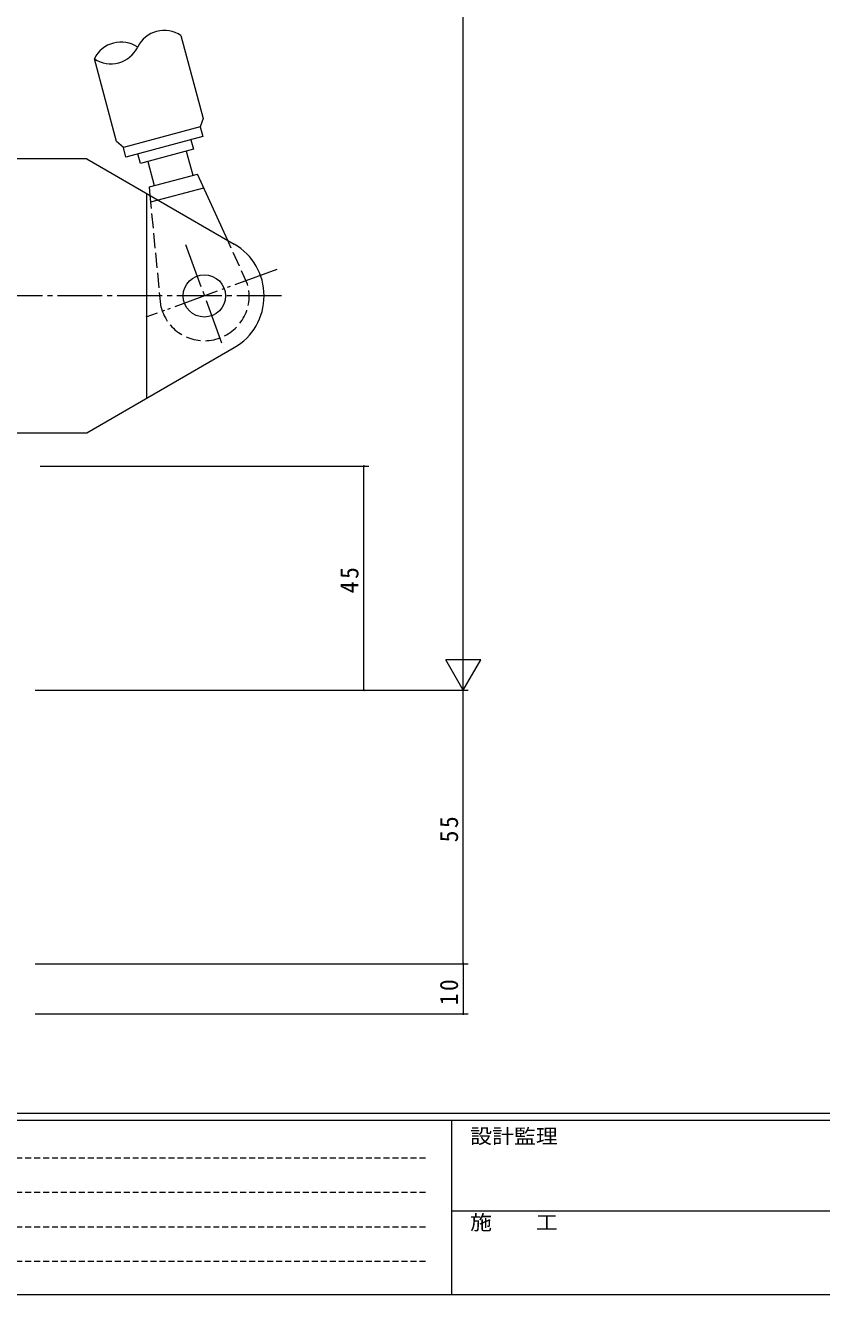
# Model space of a CAD drawing. Units: millimetres on the paper. Extents: x -420 to 373, y -297 to 267.
# Drawn here: x -245.6 to -85.7, y -297 to -42.1 of the extents above; entities that cross this region are included whole.
import ezdxf
from ezdxf.enums import TextEntityAlignment as Align

# ---------------------------------------------------------------- set-up
doc = ezdxf.new("R2010")
doc.units = ezdxf.units.MM
for name, pattern in [('CHAIN2', [12, 9, -1, 1, -1]), ('DASHED1', [1.8, 1.2, -0.6]), ('DASHED3', [4, 3, -1]), ('DOUBLE_CHAIN2', [12.8, 9, -1, 0.6, -0.6, 0.6, -1])]:
    doc.linetypes.add(name, pattern=pattern)
for name, color, linetype, lineweight in [('0-1_YKK_ZWAK', 7, 'Continuous', 9), ('0-3_YKK_13', 4, 'Continuous', 9), ('0-6_YKK_D', 6, 'Continuous', 9)]:
    doc.layers.add(name, color=color, linetype=linetype, lineweight=lineweight)
doc.styles.add('ＭＳ ゴシック', font='')
doc.styles.get('ＭＳ ゴシック').set_extended_font_data('MS Gothic')

msp = doc.modelspace()

# ---------------------------------------------------------------- linework, layer by layer
at = {"layer": '0-1_YKK_ZWAK'}
for p, q in [((352.3, -260.6), (-417.7, -260.6)), ((314.5, -262), (-417.7, -262)), ((-160.1, -262), (-160.1, -297)), ((-160.1, -280.199), (-31.3, -280.199)), ((-417.7, -297), (314.5, -297))]:
    msp.add_line(p, q, dxfattribs=at)
at = {"layer": '0-1_YKK_ZWAK', "linetype": 'DASHED1'}
for p, q in [((-413.101, -269.512), (-164.909, -269.512)), ((-413.101, -276.441), (-164.909, -276.441)), ((-413.101, -283.37), (-164.909, -283.37)), ((-413.101, -290.298), (-164.909, -290.298))]:
    msp.add_line(p, q, dxfattribs=at)
at = {"layer": '0-3_YKK_13'}
for p, q in [((-214.402, -44.1), (-209.938, -60.763)), ((-227.324, -65.422), (-231.782, -48.785)), ((-210.515, -62.471), (-225.97, -66.612)), ((-225.97, -66.612), (-227.324, -65.422)), ((-209.998, -64.403), (-225.452, -68.544)), ((-212.412, -65.05), (-211.895, -66.982)), ((-225.452, -68.544), (-225.97, -66.612)), ((-222.52, -69.829), (-223.038, -67.897)), ((-211.895, -66.982), (-222.52, -69.829)), ((-213.344, -67.37), (-212.048, -72.206)), ((-233.331, -68.923), (-269.7, -68.923)), ((-233.331, -68.923), (-203.7, -86.031)), ((-221.071, -69.441), (-219.775, -74.276)), ((-220.741, -74.535), (-211.082, -71.947)), ((-205.022, -85.268), (-211.082, -71.947)), ((-221.26, -116.954), (-221.26, -75.893)), ((-220.571, -76.29), (-220.741, -74.535)), ((-220.448, -77.562), (-209.823, -74.715)), ((-233.331, -123.923), (-203.7, -106.816)), ((-269.7, -123.923), (-233.331, -123.923))]:
    msp.add_line(p, q, dxfattribs=at)
at = {"layer": '0-3_YKK_13', "linetype": 'DASHED3'}
for p, q in [((-218.393, -98.753), (-220.571, -76.29)), ((-201.007, -94.094), (-205.022, -85.268))]:
    msp.add_line(p, q, dxfattribs=at)
at = {"layer": '0-3_YKK_13', "linetype": 'CHAIN2'}
for p, q in [((-213.478, -86.092), (-205.922, -106.754)), ((-194.2, -96.423), (-274.8, -96.423))]:
    msp.add_line(p, q, dxfattribs=at)
at = {"layer": '0-3_YKK_13', "linetype": 'DOUBLE_CHAIN2'}
msp.add_line((-195.143, -91.1), (-221.44, -100.717), dxfattribs=at)
at = {"layer": '0-3_YKK_13'}
msp.add_lwpolyline([(-209.938, -60.763), (-210.515, -62.471), (-209.998, -64.403)], dxfattribs=at)
msp.add_circle((-209.7, -96.423), 4.25, dxfattribs=at)
for centre, radius, start, end in [((-217.731, -49.042), 5.958, 56.03885, 154.13713), ((-226.421, -51.384), 5.958, 56.03885, 154.13713), ((-228.454, -43.844), 5.958, 236.03885, 334.13713), ((-209.7, -96.423), 12, 299.99998, 60)]:
    msp.add_arc(centre, radius, start, end, dxfattribs=at)
at = {"layer": '0-3_YKK_13', "linetype": 'DASHED3'}
msp.add_arc((-209.7, -96.423), 9, 194.99998, 14.99998, dxfattribs=at)
at = {"layer": '0-6_YKK_D'}
for p, q in [((-157.7, -168.6), (-157.7, 117.4)), ((-242.7, -130.6), (-176.7, -130.6)), ((-177.7, -175.6), (-177.7, -130.6)), ((-157.7, -175.6), (-157.7, -163.476)), ((-154.2, -169.538), (-161.2, -169.538)), ((-157.7, -175.6), (-161.2, -169.538)), ((-157.7, -175.6), (-154.2, -169.538)), ((-243.7, -175.6), (-156.7, -175.6)), ((-196.7, -175.6), (-176.7, -175.6)), ((-196.7, -175.6), (-156.7, -175.6)), ((-157.7, -230.6), (-157.7, -175.6)), ((-243.7, -230.6), (-156.7, -230.6)), ((-243.7, -230.6), (-156.7, -230.6)), ((-157.7, -230.6), (-157.7, -240.6)), ((-243.7, -240.6), (-156.7, -240.6))]:
    msp.add_line(p, q, dxfattribs=at)
for centre, start, end in [((-177.7, -130.6), 90, 270), ((-177.7, -130.6), 270, 90), ((-177.7, -175.6), 90, 270), ((-177.7, -175.6), 270, 90), ((-157.7, -230.6), 90, 270), ((-157.7, -230.6), 90, 270), ((-157.7, -230.6), 270, 90), ((-157.7, -230.6), 270, 90), ((-157.7, -240.6), 90, 270), ((-157.7, -240.6), 270, 90)]:
    msp.add_arc(centre, 0.106, start, end, dxfattribs=at)

# ---------------------------------------------------------------- texts
at = {"layer": '0-1_YKK_ZWAK', "style": 'ＭＳ ゴシック', "width": 1.1}
for s, p in [('設計監理', (-156.331, -267.533)), ('施\u3000\u3000工', (-156.331, -284.854))]:
    msp.add_text(s, height=2.933, dxfattribs=at).set_placement(p, align=Align.BOTTOM_LEFT)
at = {"layer": '0-6_YKK_D', "color": 3, "char_height": 3.666, "attachment_point": 7, "rotation": 90, "style": 'ＭＳ ゴシック'}
for s, insert in [('\\T1.21;\\W0.95;45', (-178.7, -156.133)), ('\\T1.21;\\W0.95;55', (-158.7, -206.17)), ('\\T1.21;\\W0.95;10', (-158.7, -238.902))]:
    msp.add_mtext(s, dxfattribs=dict(at, insert=insert))

doc.saveas('drawing.dxf')
